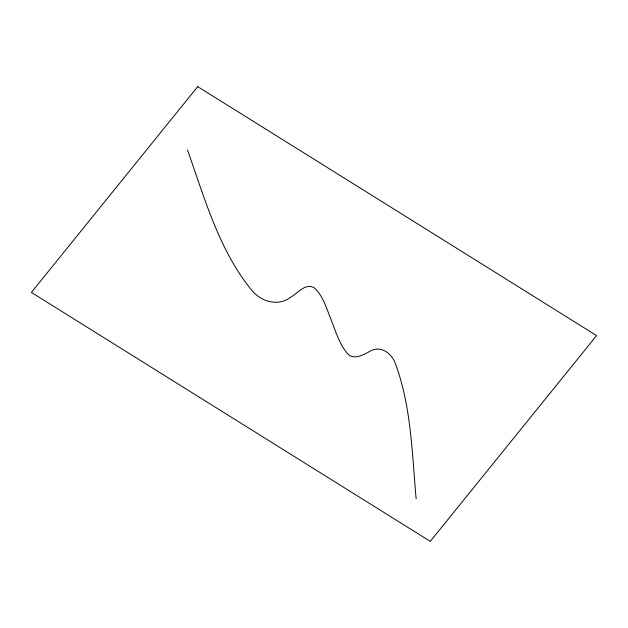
<?xml version="1.0" encoding="UTF-8"?>
<svg xmlns="http://www.w3.org/2000/svg" width="628" height="628" viewBox="0 0 628 628"><rect width="100%" height="100%" fill="white"/><g stroke="black" fill="none" stroke-linecap="round" stroke-linejoin="round"><path stroke-width="0.94" d="M187.497 149.982C204.587 197.993 218.693 249.387 251.263 289.689C260.589 301.55 278.275 307.139 290.882 297.005C298.002 293.088 305.977 282.098 314.761 288.221C323.381 296.526 326.544 308.615 330.964 319.369C335.54 330.901 339.049 343.32 347.033 353.077C353.234 360.755 362.835 354.977 369.617 351.499C380.56 344.544 392.406 353.666 395.726 364.546C411.379 407.368 412.054 453.84 416.136 498.758M197.734 86.64L31.4 292.413L430.266 541.36L596.6 335.588L197.734 86.64"/></g></svg>
